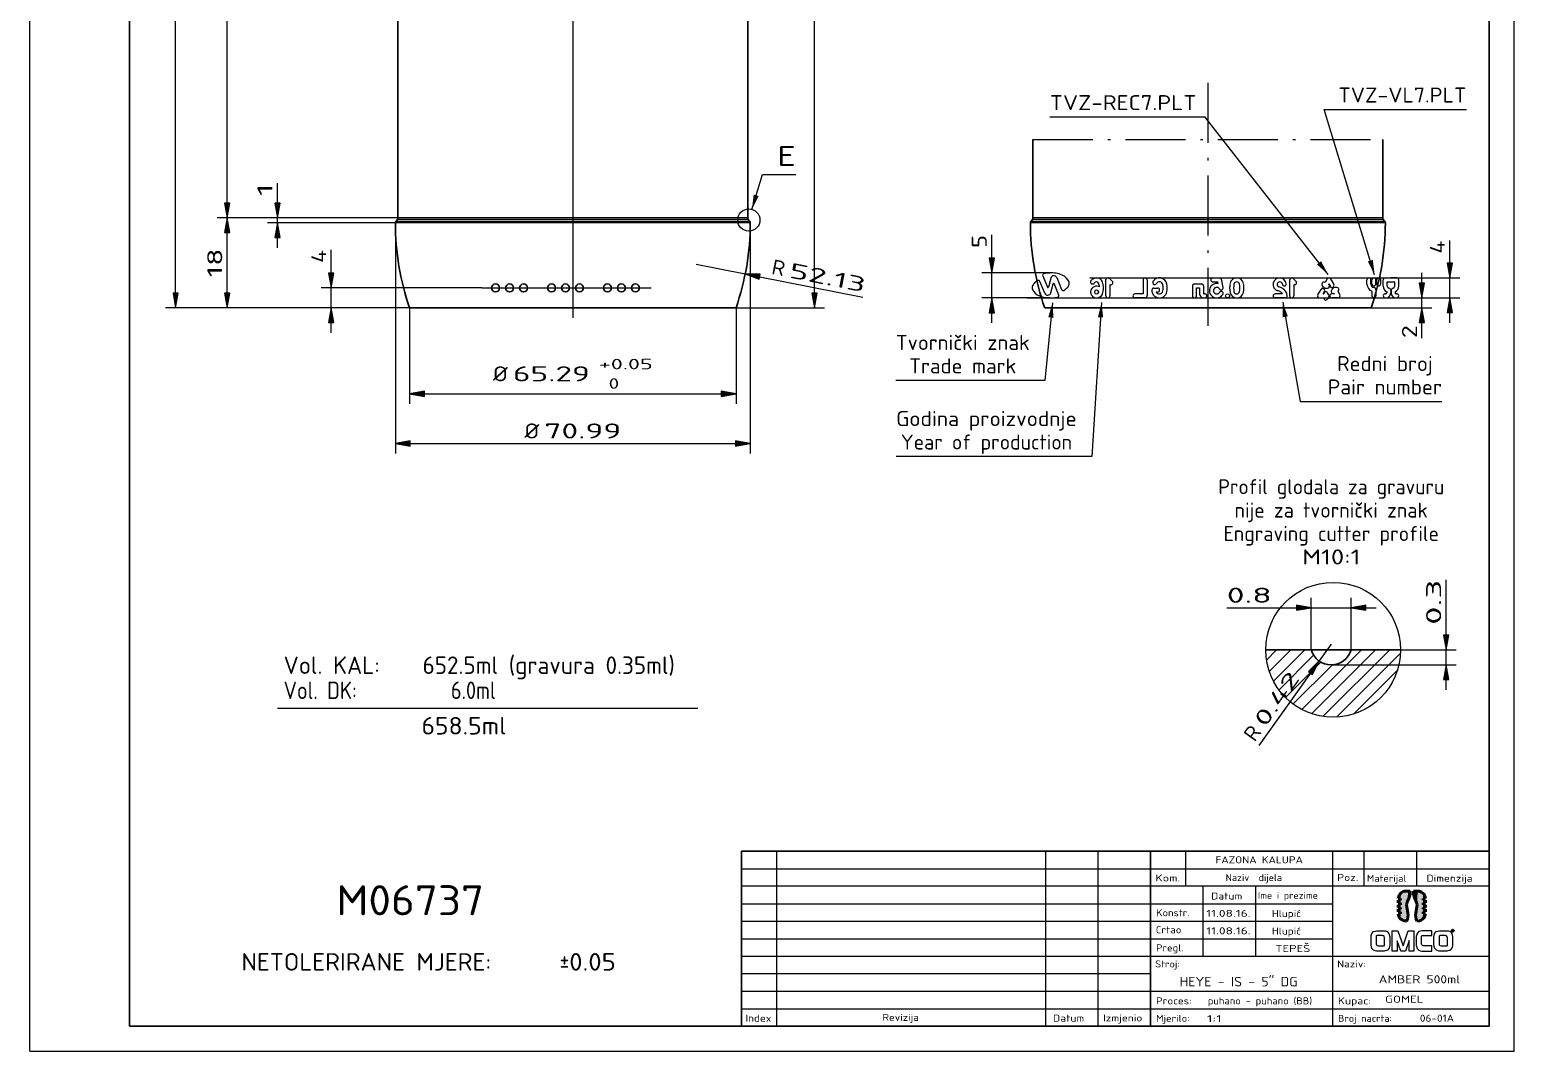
# Model space of a CAD drawing. Extents: x 0 to 297, y 0 to 420.
# Drawn here: x 0 to 297, y 0 to 204.3 of the extents above; entities that cross this region are included whole.
import ezdxf
from ezdxf.enums import TextEntityAlignment as Align

# ---------------------------------------------------------------- set-up
doc = ezdxf.new("R2010")
doc.units = 0
doc.linetypes.add('DASHDOT', pattern=[18.5, 12, -3, 0.5, -3])
doc.layers.get('0').update_dxf_attribs({"lineweight": 13})
for name, color, linetype, lineweight in [('2', 7, 'Continuous', 13), ('5', 7, 'Continuous', 13), ('6', 7, 'Continuous', 13), ('8', 7, 'Continuous', 13)]:
    doc.layers.add(name, color=color, linetype=linetype, lineweight=lineweight)
doc.styles.get("Standard").update_dxf_attribs({"font": 'isocp.shx'})

msp = doc.modelspace()

# ---------------------------------------------------------------- linework, layer by layer
at = {"color": 7, "lineweight": 13}
for p, q in [((108.66, 385.17), (108.66, 146.72)), ((29.19, 151.64), (29.19, 378.43)), ((156.99, 151.64), (156.99, 280.43)), ((39.52, 169.64), (39.52, 276.73)), ((73.66, 166.68), (37.52, 166.68)), ((73.66, 166.68), (37.52, 166.68)), ((73.66, 166.68), (47.56, 166.68)), ((139.46, 166.38), (73.56, 166.38)), ((139.37, 166.68), (73.66, 166.68)), ((266.5, 166.38), (200.6, 166.38)), ((266.41, 166.68), (200.7, 166.68)), ((73.16, 165.68), (47.56, 165.68)), ((73.16, 165.68), (73.16, 119.57)), ((139.81, 165.68), (73.16, 165.68)), ((139.72, 165.98), (73.26, 165.98)), ((144.15, 165.68), (144.15, 119.57)), ((266.85, 165.68), (200.2, 165.68)), ((266.76, 165.98), (200.3, 165.98)), ((146.04, 154.91), (166.68, 150.8)), ((212.1, 154.68), (274.92, 154.68)), ((90.45, 152.68), (124.3, 152.68)), ((76.01, 148.68), (27.19, 148.68)), ((76.01, 148.68), (37.52, 148.68)), ((199.49, 150.68), (274.96, 150.68)), ((78.97, 131.5), (138.35, 131.5)), ((76.12, 121.57), (141.2, 121.57))]:
    msp.add_line(p, q, dxfattribs=at)
at = {"color": 7, "lineweight": 30}
for p, q in [((73.66, 166.68), (73.66, 279.68)), ((143.65, 166.68), (143.65, 279.68)), ((141.3, 148.68), (76.01, 148.68)), ((203.05, 148.68), (268.34, 148.68)), ((247.27, 80.3), (274.25, 80.3))]:
    msp.add_line(p, q, dxfattribs=at)
at = {"color": 7, "linetype": 'DASHDOT', "lineweight": 13}
for p, q in [((235.7, 193.67), (235.7, 145.08)), ((200.7, 182.35), (270.69, 182.35))]:
    msp.add_line(p, q, dxfattribs=at)
at = {"color": 7, "lineweight": 30, "ltscale": 0.391732}
for p, q in [((200.7, 166.68), (200.7, 182.35)), ((270.69, 166.68), (270.69, 182.35))]:
    msp.add_line(p, q, dxfattribs=at)
at = {"color": 7, "lineweight": 13, "ltscale": 0.099794}
msp.add_line((49.56, 169.64), (49.56, 173.63), dxfattribs=at)
at = {"color": 7, "lineweight": 13, "ltscale": 0.025}
msp.add_line((49.56, 165.68), (49.56, 166.68), dxfattribs=at)
at = {"color": 7, "lineweight": 30, "ltscale": 0.0125}
for p, q in [((73.56, 166.38), (73.26, 165.98)), ((143.75, 166.38), (144.05, 165.98)), ((200.6, 166.38), (200.3, 165.98)), ((270.79, 166.38), (271.09, 165.98))]:
    msp.add_line(p, q, dxfattribs=at)
at = {"color": 7, "lineweight": 13, "ltscale": 0.1071}
for p, q in [((143.65, 166.68), (139.37, 166.68)), ((270.69, 166.68), (266.41, 166.68))]:
    msp.add_line(p, q, dxfattribs=at)
at = {"color": 7, "lineweight": 13, "ltscale": 0.107406}
for p, q in [((143.75, 166.38), (139.46, 166.38)), ((270.79, 166.38), (266.5, 166.38))]:
    msp.add_line(p, q, dxfattribs=at)
at = {"color": 7, "lineweight": 13, "ltscale": 0.302279}
msp.add_line((39.52, 151.64), (39.52, 163.73), dxfattribs=at)
at = {"color": 7, "lineweight": 13, "ltscale": 0.108324}
for p, q in [((144.05, 165.98), (139.72, 165.98)), ((271.09, 165.98), (266.76, 165.98))]:
    msp.add_line(p, q, dxfattribs=at)
at = {"color": 7, "lineweight": 13, "ltscale": 0.10863}
for p, q in [((144.15, 165.68), (139.81, 165.68)), ((271.19, 165.68), (266.85, 165.68))]:
    msp.add_line(p, q, dxfattribs=at)
at = {"color": 7, "lineweight": 13, "ltscale": 0.051139}
for p, q in [((49.56, 160.68), (49.56, 162.73)), ((192.46, 145.67), (192.46, 147.72))]:
    msp.add_line(p, q, dxfattribs=at)
at = {"color": 7, "lineweight": 13, "ltscale": 0.116125}
msp.add_line((192.46, 158.63), (192.46, 163.27), dxfattribs=at)
at = {"color": 5, "lineweight": 13, "ltscale": 0.112587}
msp.add_line((284.1, 157.64), (284.1, 162.14), dxfattribs=at)
at = {"color": 5, "lineweight": 13, "ltscale": 0.116125}
msp.add_line((60.32, 155.64), (60.32, 160.28), dxfattribs=at)
at = {"color": 7, "lineweight": 13, "ltscale": 0.25}
msp.add_line((133.34, 157.45), (143.15, 155.49), dxfattribs=at)
at = {"color": 7, "lineweight": 13, "ltscale": 0.349972}
msp.add_line((204.46, 155.67), (190.46, 155.67), dxfattribs=at)
at = {"color": 7, "lineweight": 13, "ltscale": 0.125}
msp.add_line((192.46, 150.67), (192.46, 155.67), dxfattribs=at)
at = {"color": 7, "lineweight": 18, "ltscale": 0.020099}
for p, q in [((215.99, 154.57), (216.57, 154)), ((252.75, 154.57), (253.32, 154))]:
    msp.add_line(p, q, dxfattribs=at)
at = {"color": 7, "lineweight": 18, "ltscale": 0.035206}
msp.add_line((236.68, 154.68), (238.09, 154.68), dxfattribs=at)
at = {"color": 7, "lineweight": 18, "ltscale": 0.020837}
for p, q in [((259.56, 154.49), (259.14, 153.76)), ((261.68, 152.01), (262.1, 151.29)), ((258.06, 150.69), (258.89, 150.69))]:
    msp.add_line(p, q, dxfattribs=at)
at = {"color": 7, "lineweight": 18, "ltscale": 0.032004}
for p, q in [((260.25, 154.49), (260.89, 153.38)), ((257.71, 151.29), (258.35, 152.39)), ((261.75, 150.69), (260.47, 150.69))]:
    msp.add_line(p, q, dxfattribs=at)
at = {"color": 7, "lineweight": 18, "ltscale": 0.028535}
for p in [(271.19, 154.68), (273.47, 154.68)]:
    msp.add_line(p, (272.33, 154.68), dxfattribs=at)
at = {"color": 5, "lineweight": 13, "ltscale": 0.279518}
msp.add_line((274.92, 154.68), (286.1, 154.68), dxfattribs=at)
at = {"color": 5, "lineweight": 13, "ltscale": 0.051139}
for p, q in [((278.52, 153.64), (278.52, 155.68)), ((60.32, 143.68), (60.32, 145.73)), ((284.1, 145.68), (284.1, 147.73)), ((267.32, 88.72), (269.36, 88.72)), ((283.36, 72.3), (283.36, 74.34))]:
    msp.add_line(p, q, dxfattribs=at)
at = {"color": 5, "lineweight": 13, "ltscale": 0.1}
for p, q in [((284.1, 150.68), (284.1, 154.68)), ((60.32, 148.68), (60.32, 152.68))]:
    msp.add_line(p, q, dxfattribs=at)
at = {"color": 5, "lineweight": 13}
for p, q in [((90.45, 152.68), (58.32, 152.68)), ((260.36, 77.3), (285.36, 77.3))]:
    msp.add_line(p, q, dxfattribs=at)
at = {"color": 7, "lineweight": 18, "ltscale": 0.08}
for p, q in [((215.31, 151.08), (215.31, 154.28)), ((223.54, 154.28), (223.54, 151.08)), ((252.07, 151.08), (252.07, 154.28))]:
    msp.add_line(p, q, dxfattribs=at)
at = {"color": 7, "lineweight": 18, "ltscale": 0.056864}
for p, q in [((216.11, 153.36), (216.11, 151.08)), ((252.87, 153.36), (252.87, 151.08))]:
    msp.add_line(p, q, dxfattribs=at)
at = {"color": 7, "lineweight": 18, "ltscale": 0.041162}
msp.add_line((222.74, 151.48), (221.1, 151.48), dxfattribs=at)
at = {"color": 7, "lineweight": 18, "ltscale": 0.07}
msp.add_line((222.74, 154.28), (222.74, 151.48), dxfattribs=at)
at = {"color": 7, "lineweight": 18, "ltscale": 0.018524}
msp.add_line((224.9, 152.66), (225.64, 152.66), dxfattribs=at)
at = {"color": 7, "lineweight": 18, "ltscale": 0.006456}
msp.add_line((225.64, 151.86), (225.38, 151.86), dxfattribs=at)
at = {"color": 7, "lineweight": 18, "ltscale": 0.050007}
msp.add_line((232.61, 153.08), (232.61, 151.08), dxfattribs=at)
at = {"color": 7, "lineweight": 18, "ltscale": 0.035481}
msp.add_line((233.01, 153.48), (234.43, 153.48), dxfattribs=at)
at = {"color": 7, "lineweight": 18, "ltscale": 0.015485}
msp.add_line((233.41, 152.68), (234.03, 152.68), dxfattribs=at)
at = {"color": 7, "lineweight": 18, "ltscale": 0.04}
msp.add_line((233.41, 151.08), (233.41, 152.68), dxfattribs=at)
at = {"color": 7, "lineweight": 18, "ltscale": 0.026552}
msp.add_line((234.03, 152.68), (234.03, 151.62), dxfattribs=at)
at = {"color": 7, "lineweight": 18, "ltscale": 0.036552}
msp.add_line((234.83, 153.08), (234.83, 151.62), dxfattribs=at)
at = {"color": 7, "lineweight": 18, "ltscale": 0.025322}
msp.add_line((236.68, 153.88), (237.69, 153.88), dxfattribs=at)
at = {"color": 7, "lineweight": 18, "ltscale": 0.008574}
msp.add_line((237.76, 153.55), (237.69, 153.88), dxfattribs=at)
at = {"color": 7, "lineweight": 18, "ltscale": 0.042492}
msp.add_line((238.73, 152.76), (238.4, 154.43), dxfattribs=at)
at = {"color": 7, "lineweight": 18, "ltscale": 0.037096}
msp.add_line((250.64, 151.48), (249.16, 151.48), dxfattribs=at)
at = {"color": 7, "lineweight": 18, "ltscale": 0.013963}
for p, q in [((250.13, 151.93), (249.61, 152.13)), ((250.42, 152.67), (249.9, 152.87))]:
    msp.add_line(p, q, dxfattribs=at)
at = {"color": 7, "lineweight": 18, "ltscale": 0.012577}
for p, q in [((258.82, 152.8), (258.56, 153.24)), ((259.16, 152.6), (259.66, 152.6)), ((259.88, 151.29), (259.63, 151.72)), ((260.66, 152.57), (260.41, 152.14)), ((261.51, 152.77), (261.01, 152.77)), ((259.88, 150.89), (259.63, 150.45))]:
    msp.add_line(p, q, dxfattribs=at)
at = {"color": 7, "lineweight": 18, "ltscale": 0.014683}
for p, q in [((258.75, 151.49), (259.04, 151.99)), ((259.9, 153.49), (260.2, 152.98)), ((261.06, 151.49), (260.47, 151.49))]:
    msp.add_line(p, q, dxfattribs=at)
at = {"color": 7, "lineweight": 18, "ltscale": 0.003517}
for p, q in [((258.75, 151.49), (258.89, 151.49)), ((259.9, 153.49), (259.83, 153.36)), ((261.06, 151.49), (260.99, 151.61))]:
    msp.add_line(p, q, dxfattribs=at)
at = {"color": 7, "lineweight": 18, "ltscale": 0.021862}
for p, q in [((267.53, 153.41), (267.53, 154.28)), ((268.33, 153.41), (268.33, 154.28))]:
    msp.add_line(p, q, dxfattribs=at)
at = {"color": 7, "lineweight": 18, "ltscale": 0.019932}
for p, q in [((268.51, 153.49), (268.51, 154.29)), ((269.3, 153.49), (269.3, 154.29)), ((269.49, 153.49), (269.49, 154.29)), ((270.29, 153.49), (270.29, 154.29))]:
    msp.add_line(p, q, dxfattribs=at)
at = {"color": 7, "lineweight": 18, "ltscale": 0.023735}
msp.add_line((268.51, 152.03), (268.51, 151.08), dxfattribs=at)
at = {"color": 7, "lineweight": 18, "ltscale": 0.031869}
msp.add_line((269.31, 152.36), (269.31, 151.08), dxfattribs=at)
at = {"color": 7, "lineweight": 18, "ltscale": 0.03201}
for p, q in [((270.79, 153), (270.79, 154.28)), ((273.87, 153), (273.87, 154.28))]:
    msp.add_line(p, q, dxfattribs=at)
at = {"color": 7, "lineweight": 18, "ltscale": 0.005628}
for p, q in [((271.48, 151.93), (271.48, 151.7)), ((273.18, 151.93), (273.18, 151.7))]:
    msp.add_line(p, q, dxfattribs=at)
at = {"color": 7, "lineweight": 18, "ltscale": 0.02201}
for p, q in [((271.59, 153), (271.59, 153.88)), ((273.07, 153), (273.07, 153.88))]:
    msp.add_line(p, q, dxfattribs=at)
at = {"color": 7, "lineweight": 18, "ltscale": 0.03707}
msp.add_line((271.59, 153.88), (273.07, 153.88), dxfattribs=at)
at = {"color": 7, "lineweight": 18, "ltscale": 0.013121}
for p, q in [((272.28, 152.23), (272.28, 151.7)), ((272.38, 152.23), (272.38, 151.7))]:
    msp.add_line(p, q, dxfattribs=at)
at = {"color": 5, "lineweight": 13, "ltscale": 0.442313}
msp.add_line((76.01, 148.68), (58.32, 148.68), dxfattribs=at)
at = {"color": 7, "lineweight": 13, "ltscale": 0.47959}
for p, q in [((76.01, 148.68), (76.01, 129.5)), ((141.3, 148.68), (141.3, 129.5))]:
    msp.add_line(p, q, dxfattribs=at)
at = {"color": 7, "lineweight": 13, "ltscale": 0.442307}
msp.add_line((141.3, 148.68), (158.99, 148.68), dxfattribs=at)
at = {"color": 7, "lineweight": 13, "ltscale": 0.340101}
msp.add_line((204.07, 150.67), (190.46, 150.67), dxfattribs=at)
at = {"color": 7, "lineweight": 18, "ltscale": 0.051162}
msp.add_line((223.14, 150.68), (221.1, 150.68), dxfattribs=at)
at = {"color": 7, "lineweight": 18, "ltscale": 0.050173}
msp.add_line((251.17, 150.68), (249.16, 150.68), dxfattribs=at)
at = {"color": 5, "lineweight": 13, "ltscale": 0.30454}
msp.add_line((268.34, 148.68), (280.52, 148.68), dxfattribs=at)
at = {"color": 5, "lineweight": 13, "ltscale": 0.139115}
msp.add_line((274.96, 150.68), (280.52, 150.68), dxfattribs=at)
at = {"color": 5, "lineweight": 13, "ltscale": 0.278503}
msp.add_line((274.96, 150.68), (286.1, 150.68), dxfattribs=at)
at = {"color": 5, "lineweight": 13, "ltscale": 0.05}
msp.add_line((278.52, 148.68), (278.52, 150.68), dxfattribs=at)
at = {"color": 5, "lineweight": 13, "ltscale": 0.077509}
msp.add_line((278.52, 142.63), (278.52, 145.73), dxfattribs=at)
at = {"color": 5, "lineweight": 13, "ltscale": 0.276097}
msp.add_line((283.36, 83.25), (283.36, 94.3), dxfattribs=at)
at = {"color": 5, "lineweight": 13, "ltscale": 0.260472}
for p, q in [((256.36, 80.3), (256.36, 90.72)), ((264.36, 80.3), (264.36, 90.72))]:
    msp.add_line(p, q, dxfattribs=at)
at = {"color": 5, "lineweight": 13, "ltscale": 0.348214}
msp.add_line((239.48, 88.72), (253.41, 88.72), dxfattribs=at)
at = {"color": 5, "lineweight": 13, "ltscale": 0.2}
msp.add_line((256.36, 88.72), (264.36, 88.72), dxfattribs=at)
at = {"color": 7, "lineweight": 13, "ltscale": 0.069905}
msp.add_line((247.47, 78.32), (249.45, 80.3), dxfattribs=at)
at = {"color": 7, "lineweight": 13, "ltscale": 0.150263}
msp.add_line((248.03, 76.05), (252.28, 80.3), dxfattribs=at)
at = {"color": 7, "lineweight": 13, "ltscale": 0.220281}
msp.add_line((248.87, 74.07), (255.1, 80.3), dxfattribs=at)
at = {"color": 7, "lineweight": 13, "ltscale": 0.420281}
msp.add_line((254.53, 68.41), (266.42, 80.3), dxfattribs=at)
at = {"color": 7, "lineweight": 13, "ltscale": 0.450263}
msp.add_line((256.51, 67.56), (269.25, 80.3), dxfattribs=at)
at = {"color": 7, "lineweight": 13, "ltscale": 0.104167}
msp.add_line((260.36, 81.46), (257.95, 78.07), dxfattribs=at)
at = {"color": 7, "lineweight": 13, "ltscale": 0.469905}
msp.add_line((258.78, 67.01), (272.07, 80.3), dxfattribs=at)
at = {"color": 5, "lineweight": 13, "ltscale": 0.277723}
msp.add_line((274.25, 80.3), (285.36, 80.3), dxfattribs=at)
at = {"color": 5, "lineweight": 13, "ltscale": 0.075}
msp.add_line((283.36, 77.3), (283.36, 80.3), dxfattribs=at)
at = {"color": 7, "lineweight": 13, "ltscale": 0.244337}
msp.add_line((249.95, 72.31), (256.86, 79.23), dxfattribs=at)
at = {"color": 7, "lineweight": 13, "ltscale": 0.250552}
msp.add_line((251.22, 70.76), (258.31, 77.85), dxfattribs=at)
at = {"color": 7, "lineweight": 13, "ltscale": 0.276849}
msp.add_line((252.78, 69.49), (260.61, 77.32), dxfattribs=at)
at = {"color": 7, "lineweight": 13, "ltscale": 0.448509}
msp.add_line((261.49, 66.88), (274.17, 79.57), dxfattribs=at)
at = {"color": 7, "lineweight": 13, "ltscale": 0.446069}
msp.add_line((256.23, 75.66), (245.89, 61.13), dxfattribs=at)
at = {"color": 7, "lineweight": 13, "ltscale": 0.300985}
msp.add_line((264.99, 67.56), (273.5, 76.07), dxfattribs=at)
at = {"color": 7, "lineweight": 18}
msp.add_line((49.57, 68.64), (133.65, 68.64), dxfattribs=at)
at = {"color": 7, "lineweight": 13}
for points in [[(269.06, 155.29), (258.99, 188.37), (287.42, 188.37)], [(259.75, 155.37), (235.14, 186.84), (204.07, 186.84)], [(144.49, 168.37), (146.57, 175.36), (153.3, 175.36)], [(204.59, 149.7), (203.06, 134.19), (173.27, 134.19)], [(214.42, 149.75), (212.45, 118.97), (173.34, 118.97)], [(250.67, 149.81), (254.18, 129.98), (282.53, 129.98)]]:
    msp.add_lwpolyline(points, dxfattribs=at)
for points in [[(39, 169.64), (39.52, 166.68), (40.04, 169.64)], [(49.04, 169.64), (49.56, 166.68), (50.08, 169.64)], [(40.04, 163.73), (39.52, 166.68), (39, 163.73)], [(50.08, 162.73), (49.56, 165.68), (49.04, 162.73)], [(191.94, 158.63), (192.46, 155.67), (192.98, 158.63)], [(146.14, 155.42), (143.15, 155.49), (145.94, 154.4)], [(28.67, 151.64), (29.19, 148.68), (29.71, 151.64)], [(39, 151.64), (39.52, 148.68), (40.04, 151.64)], [(156.47, 151.64), (156.99, 148.68), (157.52, 151.64)], [(192.98, 147.72), (192.46, 150.67), (191.94, 147.72)], [(78.97, 132.02), (76.01, 131.5), (78.97, 130.98)], [(138.35, 130.98), (141.3, 131.5), (138.35, 132.02)], [(76.12, 122.1), (73.16, 121.57), (76.12, 121.05)], [(141.2, 121.05), (144.15, 121.57), (141.2, 122.1)], [(256.66, 75.36), (257.95, 78.07), (255.81, 75.96)]]:
    msp.add_lwpolyline(points, close=True, dxfattribs=at)
at = {"color": 5, "lineweight": 13}
for points in [[(283.58, 157.64), (284.1, 154.68), (284.62, 157.64)], [(59.8, 155.64), (60.32, 152.68), (60.84, 155.64)], [(278, 153.64), (278.52, 150.68), (279.04, 153.64)], [(60.84, 145.73), (60.32, 148.68), (59.8, 145.73)], [(279.04, 145.73), (278.52, 148.68), (278, 145.73)], [(284.62, 147.73), (284.1, 150.68), (283.58, 147.73)], [(253.41, 88.2), (256.36, 88.72), (253.41, 89.24)], [(267.32, 89.24), (264.36, 88.72), (267.32, 88.2)], [(282.83, 83.25), (283.36, 80.3), (283.88, 83.25)], [(283.88, 74.34), (283.36, 77.3), (282.83, 74.34)]]:
    msp.add_lwpolyline(points, close=True, dxfattribs=at)
at = {"color": 7, "lineweight": 13}
for centre, radius in [((143.86, 166.25), 2.22), ((260.76, 80.3), 13.49)]:
    msp.add_circle(centre, radius, dxfattribs=at)
at = {"color": 7, "lineweight": 30}
for centre in [(93.19, 152.68), (95.99, 152.68), (98.79, 152.68), (104.39, 152.68), (107.19, 152.68), (109.99, 152.68), (115.59, 152.68), (118.39, 152.68), (121.19, 152.68)]:
    msp.add_circle(centre, 0.8, dxfattribs=at)
at = {"color": 7, "lineweight": 18}
msp.add_circle((239.64, 151.08), 0.4, dxfattribs=at)
at = {"color": 7, "lineweight": 30}
for centre, radius, start, end in [((73.16, 166.68), 0.5, 323.1303, 359.9998), ((144.15, 166.68), 0.5, 180.0002, 216.8697), ((200.2, 166.68), 0.5, 323.1303, 359.9998), ((271.19, 166.68), 0.5, 180.0002, 216.8697), ((73.66, 165.68), 0.5, 143.1303, 179.9998), ((125.29, 165.68), 52.13, 180, 199.0339), ((92.02, 165.68), 52.13, 340.9661, 360), ((143.65, 165.68), 0.5, 0.0002, 36.8697), ((200.7, 165.68), 0.5, 143.1303, 179.9998), ((252.33, 165.68), 52.13, 180, 199.0339), ((219.07, 165.68), 52.13, 340.9661, 360), ((270.69, 165.68), 0.5, 0.0002, 36.8697), ((260.36, 81.46), 4.17, 196.2602, 343.7398)]:
    msp.add_arc(centre, radius, start, end, dxfattribs=at)
at = {"color": 7, "lineweight": 18}
for centre, radius, start, end in [((213.44, 153.31), 1.37, 90, 145.9246), ((213.44, 153.46), 1.23, 21.391, 90), ((215.71, 154.28), 0.4, 45.3984, 180), ((223.14, 154.28), 0.4, 0, 180), ((226.01, 153.18), 1.51, 10.1845, 149.6553), ((236.68, 154.28), 0.4, 90, 270), ((238.09, 154.37), 0.318, 11.2806, 90), ((241.47, 153.32), 1.37, 11.7812, 168.2188), ((250.08, 153.36), 1.32, 6.4074, 249.1141), ((252.47, 154.28), 0.4, 45.3984, 180), ((259.9, 154.29), 0.4, 30, 150), ((267.93, 154.28), 0.4, 0, 180), ((268.91, 154.29), 0.395, 0, 180), ((269.89, 154.29), 0.395, 0, 180), ((271.19, 154.28), 0.4, 90, 180), ((273.47, 154.28), 0.4, 0, 90), ((213.24, 151.86), 1.02, 165.7752, 194.2248), ((212.64, 153.86), 0.4, 145.9246, 325.9246), ((213.44, 151.8), 1.23, 62.6364, 165.7752), ((213.44, 151.91), 1.23, 194.2248, 338.609), ((213.44, 153.31), 0.567, 90, 145.9246), ((213.24, 151.86), 0.216, 165.7752, 194.2248), ((213.44, 151.8), 0.426, 14.2248, 165.7752), ((213.44, 151.91), 0.426, 194.2248, 345.7752), ((213.44, 153.46), 0.426, 21.391, 90), ((211.47, 152.68), 2.55, 4.7753, 21.391), ((213.65, 151.86), 0.216, 345.7752, 374.2248), ((211.47, 152.68), 3.35, 338.609, 381.391), ((216.29, 153.72), 0.4, 244.4641, 405.3984), ((221.1, 151.08), 0.4, 89.9999, 269.9999), ((224.9, 152.26), 0.4, 90, 176.6683), ((226.01, 152.19), 1.51, 176.6683, 349.8155), ((225.05, 153.74), 0.4, 149.6553, 329.6553), ((226.01, 152.19), 0.708, 208.2928, 349.8155), ((226.01, 153.18), 0.708, 10.1845, 149.6553), ((225.64, 152.26), 0.4, 270, 450), ((223.27, 152.68), 3.49, 349.8155, 370.1845), ((223.27, 152.68), 4.29, 349.8155, 370.1845), ((233.01, 153.08), 0.4, 89.9762, 180), ((234.96, 151.62), 0.938, 180, 284.5971), ((234.43, 153.08), 0.4, 0, 90), ((234.96, 151.62), 0.138, 180, 284.5971), ((235.1, 151.1), 0.4, 284.5971, 464.5971), ((237.45, 152.13), 1.45, 77.5378, 328.3594), ((237.45, 152.13), 0.649, 31.6406, 328.3594), ((238.34, 152.68), 0.4, 211.6406, 371.2806), ((238.34, 151.58), 0.4, 328.3594, 508.3594), ((244.51, 152.68), 4.47, 168.2188, 191.7812), ((241.47, 152.05), 1.37, 191.7812, 348.2188), ((244.51, 152.68), 3.67, 168.2188, 191.7812), ((241.47, 153.32), 0.567, 11.7812, 168.2188), ((241.47, 152.05), 0.567, 191.7812, 348.2188), ((238.44, 152.68), 3.67, 348.2188, 371.7812), ((238.44, 152.68), 4.47, 348.2188, 371.7812), ((249.16, 151.08), 0.4, 90, 270), ((250.08, 153.36), 0.523, 6.4074, 249.1141), ((249.78, 151), 0.988, 29.1877, 69.1141), ((249.78, 151), 1.79, 3.3876, 69.1141), ((251, 153.46), 0.4, 186.4074, 366.4074), ((253.04, 153.72), 0.4, 244.4641, 405.3984), ((258.7, 152.19), 0.4, 330, 510), ((258.91, 153.44), 0.4, 54.8233, 210.0928), ((259.16, 153), 0.4, 210.0928, 269.9072), ((259.29, 151.52), 0.4, 29.9072, 185.1767), ((259.66, 153), 0.4, 269.9072, 425.1767), ((260.47, 151.09), 0.4, 90, 270), ((260.54, 153.18), 0.4, 210, 390), ((260.76, 151.94), 0.4, 149.9072, 305.1767), ((261.01, 152.37), 0.4, 90.0928, 149.9072), ((261.51, 152.37), 0.4, 294.8233, 450.0928), ((268.98, 153.41), 1.45, 180, 251.3009), ((268.98, 153.41), 0.653, 180, 266.4184), ((268.91, 153.49), 0.395, 180, 360), ((268.91, 152.36), 0.4, 0, 86.4184), ((269.89, 153.49), 0.395, 180, 360), ((271.97, 153), 1.18, 180, 245.6287), ((271.19, 151.09), 0.4, 83.193, 263.193), ((271.26, 151.7), 1.02, 263.193, 360), ((271.26, 151.7), 0.22, 263.193, 360), ((271.97, 153), 0.38, 180, 263.6016), ((271.88, 152.23), 0.4, 0, 83.6016), ((272.78, 152.23), 0.4, 96.3984, 180), ((273.39, 151.7), 1.02, 180, 276.807), ((272.69, 153), 0.38, 276.3984, 360), ((272.69, 153), 1.18, 294.3713, 360), ((273.39, 151.7), 0.22, 180, 276.807), ((273.47, 151.09), 0.4, 276.807, 456.807), ((215.71, 151.08), 0.4, 180, 360), ((223.14, 151.08), 0.4, 270, 360), ((233.01, 151.08), 0.4, 180, 360), ((251.17, 151.08), 0.4, 270, 363.3876), ((252.47, 151.08), 0.4, 180, 360), ((258.06, 151.09), 0.4, 150, 270), ((259.29, 150.65), 0.4, 174.8233, 330.0928), ((259.54, 151.09), 0.4, 330.0928, 389.9072), ((261.75, 151.09), 0.4, 270, 390), ((268.91, 151.08), 0.4, 180, 360)]:
    msp.add_arc(centre, radius, start, end, dxfattribs=at)
at = {"color": 7, "lineweight": 13}
for points in [[(39, 169.64), (39.52, 166.68), (39, 169.64), (40.04, 169.64)], [(49.04, 169.64), (49.56, 166.68), (49.04, 169.64), (50.08, 169.64)], [(144.83, 171.35), (144.49, 168.37), (145.83, 171.06)], [(40.04, 163.73), (39.52, 166.68), (40.04, 163.73), (39, 163.73)], [(50.08, 162.73), (49.56, 165.68), (50.08, 162.73), (49.04, 162.73)], [(191.94, 158.63), (192.46, 155.67), (191.94, 158.63), (192.98, 158.63)], [(257.52, 157.38), (259.75, 155.37), (258.34, 158.02)], [(267.7, 157.97), (269.06, 155.29), (268.7, 158.27)], [(146.14, 155.42), (143.15, 155.49), (146.14, 155.42), (145.94, 154.4)], [(28.67, 151.64), (29.19, 148.68), (28.67, 151.64), (29.71, 151.64)], [(39, 151.64), (39.52, 148.68), (39, 151.64), (40.04, 151.64)], [(156.47, 151.64), (156.99, 148.68), (156.47, 151.64), (157.52, 151.64)], [(192.98, 147.72), (192.46, 150.67), (192.98, 147.72), (191.94, 147.72)], [(204.82, 146.71), (204.59, 149.7), (203.78, 146.81)], [(214.75, 146.77), (214.42, 149.75), (213.71, 146.83)], [(251.69, 147), (250.67, 149.81), (250.67, 146.81)], [(78.97, 132.02), (76.01, 131.5), (78.97, 132.02), (78.97, 130.98)], [(138.35, 130.98), (141.3, 131.5), (138.35, 130.98), (138.35, 132.02)], [(76.12, 122.1), (73.16, 121.57), (76.12, 122.1), (76.12, 121.05)], [(141.2, 121.05), (144.15, 121.57), (141.2, 121.05), (141.2, 122.1)], [(256.66, 75.36), (257.95, 78.07), (256.66, 75.36), (255.81, 75.96)]]:
    msp.add_solid(points, dxfattribs=at)
at = {"color": 5, "lineweight": 13}
for points in [[(283.58, 157.64), (284.1, 154.68), (283.58, 157.64), (284.62, 157.64)], [(59.8, 155.64), (60.32, 152.68), (59.8, 155.64), (60.84, 155.64)], [(278, 153.64), (278.52, 150.68), (278, 153.64), (279.04, 153.64)], [(60.84, 145.73), (60.32, 148.68), (60.84, 145.73), (59.8, 145.73)], [(279.04, 145.73), (278.52, 148.68), (279.04, 145.73), (278, 145.73)], [(284.62, 147.73), (284.1, 150.68), (284.62, 147.73), (283.58, 147.73)], [(253.41, 88.2), (256.36, 88.72), (253.41, 88.2), (253.41, 89.24)], [(267.32, 89.24), (264.36, 88.72), (267.32, 89.24), (267.32, 88.2)], [(282.83, 83.25), (283.36, 80.3), (282.83, 83.25), (283.88, 83.25)], [(283.88, 74.34), (283.36, 77.3), (283.88, 74.34), (282.83, 74.34)]]:
    msp.add_solid(points, dxfattribs=at)
at = {"layer": '2', "color": 7, "lineweight": 13}
for p, q in [((0, 0), (0, 420)), ((297, 0), (297, 420)), ((149.42, 40), (149.42, 5)), ((203.21, 40), (203.21, 5)), ((213.71, 40), (213.71, 5)), ((260.61, 40), (260.61, 5)), ((142.42, 36.5), (292, 36.5)), ((292, 33), (142.42, 33)), ((142.42, 29.5), (260.61, 29.5)), ((142.42, 26), (260.61, 26)), ((142.42, 22.5), (260.61, 22.5)), ((142.42, 19), (292, 19)), ((224.21, 15.5), (142.42, 15.5)), ((142.42, 12), (292, 12)), ((142.42, 8.5), (292, 8.5)), ((0, 0), (297, 0))]:
    msp.add_line(p, q, dxfattribs=at)
at = {"layer": '2', "color": 7, "lineweight": 13, "ltscale": 0.175}
for p, q in [((231.21, 40), (231.21, 33)), ((266.91, 40), (266.91, 33)), ((277.41, 40), (277.41, 33))]:
    msp.add_line(p, q, dxfattribs=at)
at = {"layer": '2', "color": 7, "lineweight": 13, "ltscale": 0.35}
for p, q in [((234.71, 33), (234.71, 19)), ((245.21, 33), (245.21, 19))]:
    msp.add_line(p, q, dxfattribs=at)
at = {"layer": '2', "color": 7, "lineweight": 13}
for points in [[(268.34, 22.97), (268.34, 22.97), (268.34, 24.11), (269.48, 24.11)], [(269.48, 24.11), (269.48, 24.11), (271.01, 24.11), (271.01, 24.11)], [(271.01, 24.11), (271.14, 24.11), (272.08, 24.05), (272.08, 22.91)], [(272.59, 20.04), (272.59, 20.04), (272.59, 24.11), (272.59, 24.11)], [(272.59, 24.11), (272.59, 24.11), (273.7, 24.11), (273.7, 24.11)], [(273.7, 24.11), (273.7, 24.11), (274.77, 21.11), (274.77, 21.11)], [(274.77, 21.11), (274.77, 21.11), (275.79, 24.11), (275.79, 24.11)], [(275.79, 24.11), (275.79, 24.11), (276.88, 24.11), (276.88, 24.11)], [(276.88, 24.11), (276.88, 24.11), (276.88, 20.04), (276.88, 20.04)], [(278.54, 24.11), (277.4, 24.11), (277.4, 22.97), (277.4, 22.97)], [(280.47, 24.11), (280.47, 24.11), (278.54, 24.11), (278.54, 24.11)], [(280.47, 23.14), (280.47, 23.14), (280.47, 24.11), (280.47, 24.11)], [(280.92, 22.97), (280.92, 22.97), (280.92, 24.11), (282.06, 24.11)], [(282.06, 24.11), (282.06, 24.11), (283.59, 24.11), (283.59, 24.11)], [(283.59, 24.11), (283.72, 24.11), (284.66, 24.05), (284.66, 22.91)], [(284.4, 24.13), (284.4, 24.28), (284.52, 24.4), (284.67, 24.4)], [(284.67, 23.85), (284.52, 23.85), (284.4, 23.97), (284.4, 24.13)], [(284.67, 24.34), (284.56, 24.34), (284.46, 24.24), (284.46, 24.13)], [(284.46, 24.13), (284.46, 24.01), (284.56, 23.91), (284.67, 23.91)], [(284.57, 23.99), (284.57, 23.99), (284.57, 24.27), (284.57, 24.27)], [(284.57, 24.27), (284.57, 24.27), (284.69, 24.27), (284.69, 24.27)], [(284.64, 23.99), (284.64, 23.99), (284.57, 23.99), (284.57, 23.99)], [(284.68, 24.21), (284.68, 24.21), (284.64, 24.21), (284.64, 24.21)], [(284.64, 24.21), (284.64, 24.21), (284.64, 24.12), (284.64, 24.12)], [(284.64, 24.12), (284.64, 24.12), (284.68, 24.12), (284.68, 24.12)], [(284.67, 24.07), (284.67, 24.07), (284.64, 24.07), (284.64, 24.07)], [(284.64, 24.07), (284.64, 24.07), (284.64, 23.99), (284.64, 23.99)], [(284.67, 24.4), (284.83, 24.4), (284.95, 24.28), (284.95, 24.13)], [(284.89, 24.13), (284.89, 24.24), (284.79, 24.34), (284.67, 24.34)], [(284.95, 24.13), (284.95, 23.97), (284.83, 23.85), (284.67, 23.85)], [(284.67, 23.91), (284.79, 23.91), (284.89, 24.01), (284.89, 24.13)], [(284.72, 23.99), (284.72, 23.99), (284.67, 24.07), (284.67, 24.07)], [(284.73, 24.17), (284.73, 24.2), (284.71, 24.21), (284.68, 24.21)], [(284.68, 24.12), (284.71, 24.12), (284.73, 24.14), (284.73, 24.17)], [(284.69, 24.27), (284.72, 24.27), (284.8, 24.27), (284.8, 24.17)], [(284.79, 23.99), (284.79, 23.99), (284.72, 23.99), (284.72, 23.99)], [(284.8, 24.17), (284.8, 24.12), (284.77, 24.09), (284.74, 24.08)], [(284.74, 24.08), (284.74, 24.08), (284.79, 23.99), (284.79, 23.99)], [(268.34, 21.23), (268.34, 21.23), (268.34, 22.97), (268.34, 22.97)], [(269.41, 20.04), (269.28, 20.04), (268.34, 20.09), (268.34, 21.23)], [(269.5, 23.14), (269.5, 23.14), (269.37, 23.14), (269.37, 23.01)], [(269.37, 23.01), (269.37, 23.01), (269.37, 21.54), (269.37, 21.54)], [(269.37, 21.54), (269.37, 21.54), (269.37, 21.07), (269.77, 21.07)], [(270.64, 23.14), (270.64, 23.14), (269.5, 23.14), (269.5, 23.14)], [(269.77, 21.07), (269.77, 21.07), (270.91, 21.07), (270.91, 21.07)], [(271.04, 22.67), (271.04, 22.67), (271.04, 23.14), (270.64, 23.14)], [(270.91, 21.07), (270.91, 21.07), (271.04, 21.07), (271.04, 21.21)], [(272.08, 21.18), (272.08, 21.18), (272.08, 20.04), (270.94, 20.04)], [(271.04, 21.21), (271.04, 21.21), (271.04, 22.67), (271.04, 22.67)], [(272.08, 22.91), (272.08, 22.91), (272.08, 21.18), (272.08, 21.18)], [(274.31, 20.04), (274.31, 20.04), (273.55, 22.07), (273.55, 22.07)], [(273.55, 22.07), (273.55, 22.07), (273.55, 20.04), (273.55, 20.04)], [(275.95, 22.17), (275.95, 22.17), (275.21, 20.04), (275.21, 20.04)], [(275.95, 20.04), (275.95, 20.04), (275.95, 22.17), (275.95, 22.17)], [(277.4, 22.97), (277.4, 22.97), (277.4, 21.23), (277.4, 21.23)], [(277.4, 21.23), (277.4, 20.09), (278.34, 20.04), (278.47, 20.04)], [(278.44, 23.01), (278.44, 23.14), (278.57, 23.14), (278.57, 23.14)], [(278.44, 21.54), (278.44, 21.54), (278.44, 23.01), (278.44, 23.01)], [(278.84, 21.07), (278.44, 21.07), (278.44, 21.54), (278.44, 21.54)], [(278.57, 23.14), (278.57, 23.14), (280.47, 23.14), (280.47, 23.14)], [(280.47, 21.07), (280.47, 21.07), (278.84, 21.07), (278.84, 21.07)], [(280.47, 20.04), (280.47, 20.04), (280.47, 21.07), (280.47, 21.07)], [(280.92, 21.23), (280.92, 21.23), (280.92, 22.97), (280.92, 22.97)], [(281.99, 20.04), (281.86, 20.04), (280.92, 20.09), (280.92, 21.23)], [(282.09, 23.14), (282.09, 23.14), (281.95, 23.14), (281.95, 23.01)], [(281.95, 23.01), (281.95, 23.01), (281.95, 21.54), (281.95, 21.54)], [(281.95, 21.54), (281.95, 21.54), (281.95, 21.07), (282.35, 21.07)], [(283.22, 23.14), (283.22, 23.14), (282.09, 23.14), (282.09, 23.14)], [(282.35, 21.07), (282.35, 21.07), (283.49, 21.07), (283.49, 21.07)], [(283.62, 22.67), (283.62, 22.67), (283.62, 23.14), (283.22, 23.14)], [(283.49, 21.07), (283.49, 21.07), (283.62, 21.07), (283.62, 21.21)], [(284.66, 21.18), (284.66, 21.18), (284.67, 20.04), (283.53, 20.04)], [(283.62, 21.21), (283.62, 21.21), (283.62, 22.67), (283.62, 22.67)], [(284.66, 22.91), (284.66, 22.91), (284.66, 21.18), (284.66, 21.18)], [(270.94, 20.04), (270.94, 20.04), (269.41, 20.04), (269.41, 20.04)], [(273.55, 20.04), (273.55, 20.04), (272.59, 20.04), (272.59, 20.04)], [(275.21, 20.04), (275.21, 20.04), (274.31, 20.04), (274.31, 20.04)], [(276.88, 20.04), (276.88, 20.04), (275.95, 20.04), (275.95, 20.04)], [(278.47, 20.04), (278.47, 20.04), (280.47, 20.04), (280.47, 20.04)], [(283.53, 20.04), (283.53, 20.04), (281.99, 20.04), (281.99, 20.04)]]:
    msp.add_open_spline(points, degree=3, dxfattribs=at)
at = {"layer": '5', "color": 7, "lineweight": 30}
for p, q in [((20, 5), (20, 415)), ((292, 5), (292, 415)), ((142.42, 40), (292, 40)), ((142.42, 40), (142.42, 5)), ((224.21, 40), (224.21, 5)), ((20, 5), (292, 5))]:
    msp.add_line(p, q, dxfattribs=at)
at = {"layer": '6', "color": 142, "lineweight": 50}
for points in [[(274.21, 30.22), (274.21, 30.22), (273.75, 30.22), (273.75, 30.22)], [(273.75, 30.22), (273.75, 30.22), (273.75, 29.68), (273.75, 29.68)], [(275.42, 32.04), (274.13, 32.04), (273.84, 31.04), (273.77, 30.59)], [(273.77, 30.59), (273.77, 30.59), (274.21, 30.59), (274.21, 30.59)], [(274.21, 30.59), (274.21, 30.59), (274.21, 30.22), (274.21, 30.22)], [(276.19, 32.04), (276.19, 32.04), (275.42, 32.04), (275.42, 32.04)], [(275.45, 29.28), (275.45, 30.03), (276.12, 30.23), (276.19, 32.04)], [(273.75, 29.68), (273.75, 29.68), (274.21, 29.68), (274.21, 29.68)], [(274.21, 29.32), (274.21, 29.32), (273.75, 29.32), (273.75, 29.32)], [(273.75, 29.32), (273.75, 29.32), (273.75, 28.78), (273.75, 28.78)], [(273.75, 28.78), (273.75, 28.78), (274.21, 28.78), (274.21, 28.78)], [(274.21, 28.41), (274.21, 28.41), (273.75, 28.41), (273.75, 28.41)], [(273.75, 28.41), (273.75, 28.41), (273.75, 27.88), (273.75, 27.88)], [(273.75, 27.88), (273.75, 27.88), (274.21, 27.88), (274.21, 27.88)], [(274.21, 27.51), (274.21, 27.51), (273.77, 27.51), (273.77, 27.51)], [(273.77, 27.51), (273.92, 26.13), (275.14, 26.06), (275.32, 26.06)], [(274.21, 29.68), (274.21, 29.68), (274.21, 29.32), (274.21, 29.32)], [(274.21, 28.78), (274.21, 28.78), (274.21, 28.41), (274.21, 28.41)], [(274.21, 27.88), (274.21, 27.87), (274.21, 27.51), (274.21, 27.51)], [(275.46, 26.06), (276.1, 26.98), (275.45, 28.32), (275.45, 29.28)], [(275.32, 26.06), (275.32, 26.06), (275.46, 26.06), (275.46, 26.06)]]:
    msp.add_open_spline(points, degree=3, dxfattribs=at)
at = {"layer": '6', "color": 9, "lineweight": 50}
for points in [[(277.67, 32.04), (277.67, 32.04), (276.81, 32.04), (276.81, 32.04)], [(276.81, 32.04), (276.88, 30.23), (277.54, 30.03), (277.54, 29.28)], [(279.23, 30.59), (279.06, 31.96), (277.85, 32.04), (277.67, 32.04)], [(278.79, 30.22), (278.79, 30.22), (278.79, 30.59), (278.79, 30.59)], [(278.79, 30.59), (278.79, 30.59), (279.23, 30.59), (279.23, 30.59)], [(279.24, 30.22), (279.24, 30.22), (278.79, 30.22), (278.79, 30.22)], [(279.24, 29.68), (279.24, 29.68), (279.24, 30.22), (279.24, 30.22)], [(277.54, 29.28), (277.54, 28.32), (276.9, 26.98), (277.54, 26.06)], [(277.58, 26.06), (278.87, 26.06), (279.16, 27.05), (279.22, 27.51)], [(278.79, 29.32), (278.79, 29.32), (278.79, 29.68), (278.79, 29.68)], [(278.79, 29.68), (278.79, 29.68), (279.24, 29.68), (279.24, 29.68)], [(279.24, 29.32), (279.24, 29.32), (278.79, 29.32), (278.79, 29.32)], [(278.79, 28.41), (278.79, 28.41), (278.79, 28.78), (278.79, 28.78)], [(278.79, 28.78), (278.79, 28.78), (279.24, 28.78), (279.24, 28.78)], [(279.24, 28.41), (279.24, 28.41), (278.79, 28.41), (278.79, 28.41)], [(278.79, 27.51), (278.79, 27.51), (278.79, 27.87), (278.79, 27.88)], [(278.79, 27.88), (278.79, 27.88), (279.24, 27.88), (279.24, 27.88)], [(279.22, 27.51), (279.22, 27.51), (278.79, 27.51), (278.79, 27.51)], [(279.24, 28.78), (279.24, 28.78), (279.24, 29.32), (279.24, 29.32)], [(279.24, 27.88), (279.24, 27.88), (279.24, 28.41), (279.24, 28.41)], [(277.54, 26.06), (277.54, 26.06), (277.58, 26.06), (277.58, 26.06)]]:
    msp.add_open_spline(points, degree=3, dxfattribs=at)
at = {"layer": '6', "color": 142, "lineweight": 5}
for points in [[(273.75, 30.22), (273.98, 29.68), (273.98, 30.22), (274.21, 29.68)], [(273.75, 29.95), (273.75, 29.68), (273.75, 30.22), (273.98, 29.68)], [(273.99, 30.59), (273.85, 30.93), (273.77, 30.59)], [(274.1, 31.43), (273.85, 30.93), (274.21, 30.59), (273.99, 30.59)], [(273.98, 30.22), (274.21, 29.68), (274.21, 30.22), (274.29, 26.44)], [(274.1, 31.43), (274.21, 30.59), (274.5, 31.8)], [(274.74, 26.17), (274.5, 31.8), (274.29, 26.44), (274.21, 30.59)], [(274.29, 26.44), (274.21, 30.59), (274.21, 30.4)], [(274.21, 30.22), (274.29, 26.44), (274.21, 30.4)], [(275.24, 26.06), (274.76, 31.93), (274.74, 26.17), (274.5, 31.8)], [(275.42, 32.04), (274.76, 31.93), (275.32, 26.06), (275.24, 26.06)], [(275.42, 32.04), (275.32, 26.06), (275.46, 26.06), (275.39, 26.06)], [(275.42, 32.04), (275.46, 26.06), (275.81, 32.04), (275.45, 29.28)], [(275.45, 29.28), (275.56, 29.77), (275.81, 32.04), (275.9, 30.5)], [(275.81, 32.04), (275.9, 30.5), (276.19, 32.04), (276.06, 31.01)], [(276.19, 32.04), (276.06, 31.01), (276.17, 31.71)], [(274.21, 28.78), (273.98, 29.32), (273.98, 28.78), (273.75, 29.32)], [(273.98, 28.78), (273.75, 29.32), (273.75, 29.05)], [(273.98, 28.78), (273.75, 29.05), (273.75, 28.78)], [(274.21, 27.88), (273.98, 28.41), (273.98, 27.88), (273.75, 28.41)], [(273.98, 27.88), (273.75, 28.41), (273.75, 28.14)], [(273.98, 27.88), (273.75, 28.14), (273.75, 27.88)], [(273.95, 26.87), (273.99, 27.51), (273.77, 27.51)], [(274.29, 26.44), (274.21, 27.51), (273.95, 26.87), (273.99, 27.51)], [(274.29, 26.44), (274.21, 29.32), (274.21, 28.78), (273.98, 29.32)], [(274.29, 26.44), (274.21, 28.41), (274.21, 27.88), (273.98, 28.41)], [(274.21, 29.68), (274.21, 29.5), (274.29, 26.44), (274.21, 29.32)], [(274.21, 28.78), (274.21, 28.6), (274.29, 26.44), (274.21, 28.41)], [(274.29, 26.44), (274.21, 27.88), (274.21, 27.51), (274.21, 27.69)], [(275.6, 28.18), (275.45, 29.28), (275.69, 26.58), (275.46, 26.06)], [(275.6, 28.18), (275.69, 26.58), (275.74, 27.25)]]:
    msp.add_solid(points, dxfattribs=at)
at = {"layer": '6', "color": 9, "lineweight": 5}
for points in [[(276.95, 30.96), (277.24, 32.04), (276.81, 32.04)], [(276.95, 30.96), (277.23, 30.21), (277.24, 32.04), (277.45, 29.75)], [(277.24, 32.04), (277.45, 29.75), (277.67, 32.04), (277.54, 29.28)], [(277.58, 26.06), (277.67, 32.04), (277.56, 26.06), (277.54, 29.28)], [(278.25, 26.17), (277.67, 32.04), (277.58, 26.06)], [(278.25, 26.17), (278.24, 31.92), (277.67, 32.04), (277.75, 32.03)], [(278.25, 26.17), (278.51, 26.3), (278.24, 31.92), (278.7, 31.65)], [(278.51, 26.3), (278.79, 27.51), (278.7, 31.65), (278.79, 30.59)], [(278.7, 31.65), (278.79, 30.59), (279.04, 31.22), (279.01, 30.59)], [(278.79, 30.59), (278.79, 27.51), (278.79, 27.88), (278.79, 27.69)], [(278.79, 30.59), (278.79, 27.88), (278.79, 28.6), (278.79, 28.41)], [(278.79, 30.59), (278.79, 28.6), (278.79, 29.32), (278.79, 28.78)], [(278.79, 30.59), (278.79, 29.32), (278.79, 29.68), (278.79, 29.5)], [(278.79, 30.59), (278.79, 29.68), (278.79, 30.4), (278.79, 30.22)], [(279.24, 29.68), (279.01, 30.22), (279.01, 29.68), (278.79, 30.22)], [(279.01, 29.68), (278.79, 30.22), (278.79, 29.68)], [(279.04, 31.22), (279.01, 30.59), (279.23, 30.59)], [(279.24, 29.95), (279.24, 30.22), (279.24, 29.68), (279.01, 30.22)], [(277.34, 26.46), (277.3, 27.65), (277.27, 26.81)], [(277.54, 26.06), (277.45, 28.5), (277.34, 26.46), (277.3, 27.65)], [(277.56, 26.06), (277.54, 29.28), (277.54, 26.06), (277.45, 28.5)], [(278.79, 27.51), (278.51, 26.3), (278.9, 26.66)], [(279.24, 28.78), (279.01, 29.32), (279.01, 28.78), (278.79, 29.32)], [(279.01, 28.78), (278.79, 29.32), (278.79, 28.78)], [(279.24, 27.88), (279.01, 28.41), (279.01, 27.88), (278.79, 28.41)], [(279.01, 27.88), (278.79, 28.41), (278.79, 27.88)], [(279.01, 27.51), (278.79, 27.51), (279.15, 27.16), (278.9, 26.66)], [(279.24, 29.05), (279.24, 29.32), (279.24, 28.78), (279.01, 29.32)], [(279.24, 28.14), (279.24, 28.41), (279.24, 27.88), (279.01, 28.41)], [(279.01, 27.51), (279.15, 27.16), (279.22, 27.51)]]:
    msp.add_solid(points, dxfattribs=at)
at = {"layer": '8', "color": 7, "lineweight": 18, "ltscale": 0.062229}
for p, q in [((202.66, 155.12), (203.6, 152.81)), ((205.87, 151.23), (204.93, 153.53))]:
    msp.add_line(p, q, dxfattribs=at)
at = {"layer": '8', "color": 7, "lineweight": 18, "ltscale": 0.046473}
for p, q in [((204.26, 154.63), (203.8, 152.83)), ((204.27, 151.71), (204.72, 153.51))]:
    msp.add_line(p, q, dxfattribs=at)
at = {"layer": '8', "color": 7, "lineweight": 18, "ltscale": 0.063986}
for p, q in [((205.45, 154.73), (206.44, 152.37)), ((203.08, 151.62), (202.08, 153.98))]:
    msp.add_line(p, q, dxfattribs=at)
at = {"layer": '8', "color": 7, "lineweight": 18}
for centre, radius, start, end in [((202.88, 155.23), 0.246, 105.4545, 207.2461), ((204.1, 151.21), 4.45, 90.2491, 106.8441), ((204.46, 150.21), 5.46, 67.619, 94.0121), ((204.87, 154.49), 0.63, 22.4209, 166.3817), ((205.4, 152.68), 2.82, 25.0649, 66.1438), ((201.42, 152.69), 0.878, 163.3772, 194.8668), ((202.28, 152.39), 1.79, 139.3943, 162.1232), ((203.13, 153.66), 2.82, 205.0649, 246.1438), ((203.19, 151.5), 3.06, 119.7554, 137.6749), ((201.8, 153.88), 0.304, 19.1525, 114.7334), ((203.66, 151.86), 0.63, 202.4209, 346.3817), ((203.7, 152.85), 0.108, 202.0173, 348.0683), ((204.83, 153.49), 0.108, 22.0173, 168.0683), ((206.73, 152.47), 0.304, 199.1525, 294.7334), ((205.34, 154.85), 3.06, 299.7554, 317.6749), ((206.25, 153.95), 1.79, 319.3943, 342.1232), ((207.1, 153.65), 0.878, 343.3772, 374.8668), ((204.07, 156.13), 5.46, 247.619, 274.0121), ((204.43, 155.13), 4.45, 270.2491, 286.8441), ((205.65, 151.11), 0.246, 285.4545, 387.2461)]:
    msp.add_arc(centre, radius, start, end, dxfattribs=at)

# ---------------------------------------------------------------- texts
at = {"color": 7, "lineweight": 13}
for s, height, p, p2 in [('TVZ-REC7.PLT', 3, (204.07, 188.23), (233.41, 188.23)), ('TVZ-VL7.PLT', 3, (261.8, 189.76), (287.42, 189.76)), ('E', 4, (149.57, 177.05), (153.3, 177.05)), ('Tvornički znak', 3, (173.27, 140.26), (200.06, 140.26)), ('%%c', 3, (92.67, 134), (95.67, 134)), ('65.29', 3, (96.67, 134), (112.07, 134)), ('+0.05', 2.1, (113.87, 136.4), (124.64, 136.4)), ('Trade mark', 3, (175.95, 135.58), (197.38, 135.58)), ('Redni broj', 3, (261.56, 136.05), (280.67, 136.05)), (' 0', 2.1, (113.87, 132.5), (117.93, 132.5)), ('Pair number', 3, (259.7, 131.37), (282.53, 131.37)), ('Godina proizvodnje', 3, (173.34, 125.04), (209.45, 125.04)), ('%%c', 3, (98.96, 122.57), (101.96, 122.57)), ('70.99', 3, (102.96, 122.57), (118.36, 122.57)), ('Year of production', 3, (174.27, 120.36), (208.52, 120.36)), ('Profil glodala za gravuru', 3, (237.78, 111.42), (282.97, 111.42)), ('nije za tvornički znak', 3, (241.04, 106.73), (279.71, 106.73)), ('Engraving cutter profile', 3, (238.83, 102.05), (281.92, 102.05)), ('M10:1', 3, (254.55, 97.37), (266.2, 97.37))]:
    msp.add_text(s, height=height, dxfattribs=at).set_placement(p, p2, align=Align.FIT)
for s, rotation, p, p2 in [('1', 90, (48.56, 171.03), (48.56, 173.63)), ('5', 90, (191.46, 160.67), (191.46, 163.27)), ('18', 90, (38.52, 154.79), (38.52, 160.58)), ('R', 348.722, (148.24, 155.49), (150.79, 154.98)), ('52.13', 348.722, (151.77, 154.79), (166.87, 151.78)), ('0.42', 54.5519, (247.16, 64.64), (254.23, 74.58)), ('R', 54.5519, (245.07, 61.71), (246.58, 63.82))]:
    msp.add_text(s, height=3, rotation=rotation, dxfattribs=at).set_placement(p, p2, align=Align.FIT)
at = {"color": 5, "lineweight": 13}
for s, p, p2 in [('4', (283.1, 159.54), (283.1, 162.14)), ('4', (59.32, 157.68), (59.32, 160.28)), ('2', (277.52, 142.63), (277.52, 145.23)), ('0.3', (282.36, 85.3), (282.36, 94.3))]:
    msp.add_text(s, height=3, rotation=90, dxfattribs=at).set_placement(p, p2, align=Align.FIT)
msp.add_text('0.8', height=3, dxfattribs=at).set_placement((239.48, 89.72), (248.48, 89.72), align=Align.FIT)
at = {"color": 7, "lineweight": 13, "width": 0.9}
for s, height, p, p2 in [('Vol. KAL:    652.5ml (gravura 0.35ml)', 3.5, (50.8, 75.47), (129.06, 75.47)), ('Vol. DK:          6.0ml', 3.5, (50.8, 70.45), (93.24, 70.45)), ('658.5ml', 3.5, (78.38, 63.36), (95.38, 63.36)), ('M06737', 6, (61.34, 27.21), (90.9, 27.21)), ('NETOLERIRANE MJERE:      ', 3.5, (42.36, 16.14), (106.04, 16.14)), ('%%p', 3.5, (106.04, 16.14), (107.93, 16.14)), ('0.05', 3.5, (107.93, 16.14), (117.26, 16.14))]:
    msp.add_text(s, height=height, dxfattribs=at).set_placement(p, p2, align=Align.FIT)
at = {"layer": '2', "color": 7, "lineweight": 13}
for s, height, p, p2 in [('FAZONA KALUPA', 1.4, (237.22, 37.6), (254.72, 37.6)), ('Kom.', 1.4, (225.18, 33.96), (230.15, 33.96)), ('Naziv  dijela', 1.4, (239.25, 34.03), (250.52, 34.03)), ('Poz.', 1.4, (261.58, 34.06), (265.79, 34.06)), ('Materijal', 1.4, (267.51, 33.9), (275.42, 33.9)), ('Dimenzija', 1.4, (279.44, 33.91), (288.64, 33.91)), ('Datum', 1.4, (236.34, 30.36), (242.58, 30.36)), ('Ime i prezime', 1.329, (245.69, 30.5), (257.72, 30.5)), ('Konstr.', 1.4, (225.35, 27.01), (232.04, 27.01)), ('11.08.16.', 1.4, (235.37, 26.89), (244.26, 26.89)), ('Hlupić', 1.4, (248.5, 26.85), (254.32, 26.85)), ('Crtao', 1.4, (225.26, 23.6), (230.41, 23.6)), ('11.08.16.', 1.4, (235.37, 23.39), (244.26, 23.39)), ('Hlupić', 1.4, (248.5, 23.35), (254.32, 23.35)), ('Pregl.', 1.4, (225.35, 19.99), (230.82, 19.99)), ('TEPEŠ', 1.4, (249.21, 19.87), (256.19, 19.87)), ('Stroj:', 1.4, (225.16, 16.77), (230.08, 16.77)), ('Naziv:', 1.4, (261.56, 16.77), (267.34, 16.77)), ('HEYE - IS - 5" DG', 1.9, (230.05, 12.98), (253.66, 12.98)), ('AMBER 500ml', 1.6, (269.87, 13.6), (286.15, 13.6)), ('Proces:', 1.4, (225.33, 9.39), (232.47, 9.39)), ('puhano - puhano (BB)', 1.4, (235.67, 9.39), (256.55, 9.39)), ('Kupac:', 1.4, (261.73, 9.39), (268.33, 9.39)), ('GOMEL', 1.4, (271.16, 9.72), (278.8, 9.72)), ('Index', 1.4, (143.2, 5.92), (148.37, 5.92)), ('Revizija', 1.4, (170.6, 6.09), (177.87, 6.09)), ('Datum', 1.4, (204.72, 5.93), (210.97, 5.93)), ('Izmjenio', 1.4, (214.74, 5.97), (222.59, 5.97)), ('Mjerilo:', 1.4, (225.33, 5.89), (232.06, 5.89)), ('1:1', 1.4, (235.49, 5.83), (238.46, 5.83)), ('Broj nacrta:', 1.4, (261.74, 5.89), (272.52, 5.89)), ('06-01A', 1.4, (278.11, 5.92), (284.95, 5.92))]:
    msp.add_text(s, height=height, dxfattribs=at).set_placement(p, p2, align=Align.FIT)

doc.saveas('drawing.dxf')
